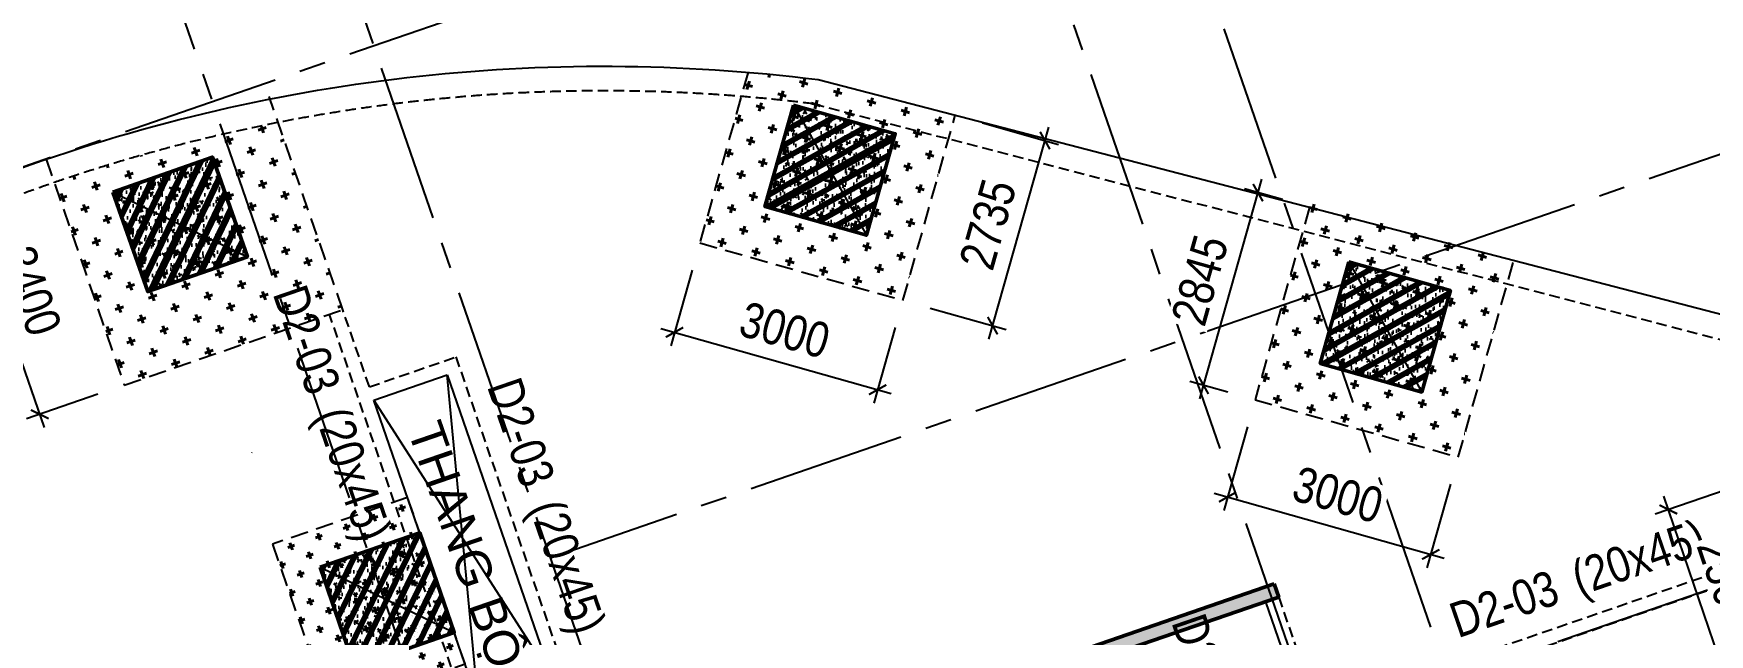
# Model space of a CAD drawing. Header units: millimetres. Extents: x -80883 to 1826631, y -376836 to 309394.
# Drawn here: x 1099371 to 1123186, y -296576 to -288030 of the extents above; entities that cross this region are included whole.
import ezdxf
from ezdxf.enums import TextEntityAlignment as Align

# ---------------------------------------------------------------- set-up
doc = ezdxf.new("R2010")
doc.units = ezdxf.units.MM
doc.header["$LTSCALE"] = 100
doc.header["$PDMODE"] = 32
doc.header["$PDSIZE"] = 2.5
for name, pattern in [('CENTER2', [1.125, 0.75, -0.125, 0.125, -0.125]), ('DASHED', [4.5, 3, -1.5]), ('HIDDEN', [0.375, 0.25, -0.125])]:
    doc.linetypes.add(name, pattern=pattern)
for name, color, linetype, lineweight in [('0-Hatch', 250, 'Continuous', 40), ('ccu12-Tencaukien', 9, 'Continuous', 15), ('KT-Net cot vach', 6, 'Continuous', 50), ('xref.asix of  podium$0$xref.asix of  podium$0$ST_MBDV Cot vach 220805$0$KT-Net cot vach', 6, 'Continuous', 50)]:
    doc.layers.add(name, color=color, linetype=linetype, lineweight=lineweight)
for name, color, linetype in [('0-khuat', 3, 'HIDDEN'), ('A-GLAZ', 135, 'Continuous'), ('ccu11-Khuat', 9, 'DASHED'), ('ccu11-Thay', 7, 'Continuous'), ('ccu12-Text', 31, 'Continuous'), ('ccu12-Truc', 13, 'CENTER2'), ('KC2-DIM', 251, 'Continuous'), ('KT-Dim', 8, 'Continuous'), ('xref.asix of  podium$0$xref.asix of  podium$0$KT-Hatch', 251, 'Continuous')]:
    doc.layers.add(name, color=color, linetype=linetype)
doc.styles.add('Arial', font='arial.ttf', dxfattribs={"width": 0.7})
doc.styles.add('Arial Narrow', font='ARIALN.TTF')
doc.dimstyles.new('ccu12-200', dxfattribs={"dimscale": 200, "dimtxt": 2.5, "dimasz": 1, "dimexe": 1, "dimexo": 2, "dimgap": 1, "dimtad": 1, "dimdec": 0, "dimrnd": 5, "dimdsep": 46, "dimtxsty": 'Arial Narrow', "dimblk": 'ARCHTICK', "dimcen": -1, "dimdle": 1, "dimclrd": 256, "dimclre": 256, "dimclrt": 3, "dimadec": 0, "dimazin": 2, "dimtfac": 0.1, "dimtdec": 0, "dimtmove": 0, "dimatfit": 1, "dimldrblk": 'ARCHTICK', "dimfxl": 1, "dimtvp": 0.8333333333333334, "dimtolj": 1, "dimtzin": 12, "dimarcsym": 0})
pattern_1 = [(49.99999999999999, (550, -550), (286.9040730403014, -25.10085399303804), [30, -330]), (355, (550, -550), (-55.50053344520001, 300.8768534800047), [24, -264]), (100.4514, (573.908672, -552.091736), (231.4037526856086, 275.7758168243814), [25.496076, -280.4568448]), (46.18420000000001, (550, -470), (426.8964194502578, -66.20760573160723), [45, -495]), (96.6356, (585.574698, -475.5173228), (373.8650822194813, 389.6471483601767), [38.2441152, -420.6852]), (351.1842, (550, -470), (373.8647780534509, 389.6474403701299), [36, -396]), (21, (590, -490), (238.7628208473847, -161.0475562661355), [30, -330]), (326.0000000000001, (590, -490), (97.32613276863269, 290.0600180187412), [24, -264]), (71.4514, (609.8968932, -503.4206424), (336.089051432596, 129.012198683981), [25.496076, -280.4568448]), (37.50000000000001, (550, -550), (4.863942126916267, 133.1575415325246), [0, -260.8, 0, -268, 0, -265]), (7.499999999999999, (550, -550), (105.2278149768594, 157.7646847529441), [0, -152.8, 0, -254.8, 0, -101]), (327.5, (460.8, -550), (213.5289744689636, -9.021948693751902), [0, -100, 0, -312, 0, -414]), (317.5, (420.8, -550), (233.2744677369545, 40.04199293292709), [0, -130, 0, -207.2, 0, -294]), (45, (550, -550), (-120.2081528017131, 120.2081528017131), []), (45, (550, -501), (-120.2081528017131, 120.2081528017131), [])]

# ---------------------------------------------------------------- blocks, each defined once
blk = doc.blocks.new('_ARCHTICK')
at = {"color": 0, "linetype": 'ByBlock', "const_width": 0.15}
blk.add_lwpolyline([(-0.5, -0.5), (0.5, 0.5)], dxfattribs=at)
blk = doc.blocks.new('*D971')
at = {"layer": 'Defpoints', "color": 0, "transparency": 16777216}
for p in [(341485.0128966325, -41507.42828786184), (342232.6258974263, -43672.86507963808), (336750.1735388606, -45565.67149764697)]:
    blk.add_point(p, dxfattribs=at)
at = {"layer": 'KT-Dim', "lineweight": -2, "transparency": 16777216}
for p, q in [((342102.087523707, -43294.7649170004), (341419.7437097728, -41318.37820654304)), ((335813.5104570654, -43465.5038936504), (341674.0629779513, -41442.15910100234)), ((336619.6351651413, -45187.57133500928), (335937.2913515247, -43211.18462547187))]:
    blk.add_line(p, q, dxfattribs=at)
at = {"layer": 'KT-Dim', "lineweight": -2, "transparency": 16777216, "xscale": 200, "yscale": 200, "zscale": 200}
for p, rotation in [((341485.0128966324, -41507.42828786196), 19.04713796363416), ((336002.5605383843, -43400.23470679078), 199.0471379636342)]:
    blk.add_blockref('_ARCHTICK', p, dxfattribs=dict(at, rotation=rotation))
at = {"layer": 'KT-Dim', "color": 3, "transparency": 16777216, "insert": (338595.205821296, -42023.47175388744), "char_height": 500, "attachment_point": 5, "rotation": 19.047137963634164, "style": 'Arial Narrow'}
blk.add_mtext('\\A1;5800', dxfattribs=at)
blk = doc.blocks.new('LOI-B2-T1-PN')
at = {"layer": 'xref.asix of  podium$0$xref.asix of  podium$0$KT-Hatch'}
h = blk.add_hatch(dxfattribs=at)
h.set_pattern_fill('BTCT', color=256, scale=40)
h.set_pattern_definition([(49.99999999999999, (106559.8543703833, -42147.03074568091), (286.9040730403014, -25.10085399303804), [30, -330]), (355, (106559.8543703833, -42147.03074568091), (-55.50053344520001, 300.8768534800047), [24, -264]), (100.4514, (106583.7630423827, -42149.12248168094), (231.4037526856086, 275.7758168243814), [25.496076, -280.4568448]), (46.18420000000001, (106559.8543703833, -42067.03074568091), (426.8964194502578, -66.20760573160723), [45, -495]), (96.6356, (106595.4290683826, -42072.54806848092), (373.8650822194813, 389.6471483601767), [38.2441152, -420.6852]), (351.1842, (106559.8543703833, -42067.03074568091), (373.8647780534509, 389.6474403701299), [36, -396]), (21, (106599.8543703833, -42087.03074568091), (238.7628208473847, -161.0475562661355), [30, -330]), (326.0000000000001, (106599.8543703833, -42087.03074568091), (97.32613276863269, 290.0600180187412), [24, -264]), (71.4514, (106619.7512635828, -42100.45138808095), (336.089051432596, 129.012198683981), [25.496076, -280.4568448]), (37.50000000000001, (106559.8543703833, -42147.03074568091), (4.863942126916267, 133.1575415325246), [0, -260.8, 0, -268, 0, -265]), (7.499999999999999, (106559.8543703833, -42147.03074568091), (105.2278149768594, 157.7646847529441), [0, -152.8, 0, -254.8, 0, -101]), (327.5, (106470.6543703841, -42147.03074568091), (213.5289744689636, -9.021948693751902), [0, -100, 0, -312, 0, -414]), (317.5, (106430.6543703841, -42147.03074568091), (233.2744677369545, 40.04199293292709), [0, -130, 0, -207.2, 0, -294]), (45, (106559.8543703833, -42147.03074568091), (-106.0660171779821, 106.0660171779821), []), (45, (106630.5650483833, -42147.03074568091), (-106.0660171779821, 106.0660171779821), [])])
h.paths.add_polyline_path([(49433.65392537578, 3363.971816275036), (49622.7040067052, 3429.241003099829), (52034.40045988164, -3556.159502078313), (48915.07411792106, -4633.101084687049), (48640.94353325642, -3839.090743097011), (45994.24239462405, -4752.85935864388), (45691.49887049547, -3875.972566526849), (45975.0739924924, -3778.068786289543), (46163.59643967613, -4324.117936077528), (48526.72245631344, -3508.253100767964), (46111.76254379726, 3486.599908476695), (43748.63652715995, 2670.735073167132), (43919.0946075113, 2177.008775634924), (43635.51948551438, 2079.104995397851), (43350.84032822005, 2903.668935258873), (49116.867808813, 4894.379133414477), (49182.13699563942, 4705.32905208366), (46346.38577567576, 3726.291249711998), (49117.06275638728, -4298.884702786105), (51763.76389501966, -3385.116087239236)])
h.paths.add_polyline_path([(45550.82427813089, -2549.2432576383), (45267.24915613397, -2647.147037875606), (44875.63403518661, -1512.846549890004), (45159.20915718167, -1414.942769652931)], flags=17)
h.paths.add_polyline_path([(44734.95944282017, -186.1172410016879), (44451.38432082511, -284.0210212389939), (44059.76919987588, 850.2794667466078), (44343.34432187281, 948.1832469836809)], flags=17)
h.paths.add_polyline_path([(42855.74765053182, -4855.010368898511), (42572.17252853489, -4952.914149135584), (42759.82144065551, -5496.433132962091), (40396.69542402006, -6312.297968271887), (37981.73551150202, 682.555040972773), (40344.86152813933, 1498.419876282569), (40516.1931435538, 1002.163412788883), (40799.76826555072, 1100.067193025956), (40514.21557319327, 1927.161298848689), (37583.93931256398, 915.4889030647464), (40227.34137896611, -6741.039390838239), (43157.61763959541, -5729.366995054064)])
h.paths.add_polyline_path([(42431.49793617032, -3626.184840247501), (42147.92281417339, -3724.088620484574), (41756.30769322603, -2589.788132498972), (42039.88281522109, -2491.884352261899)], flags=17)
h.paths.add_polyline_path([(41615.63310086145, -1263.058823610656), (41332.05797886453, -1360.962603847962), (40940.4428579153, -226.6621158623602), (41224.01797991223, -128.7583356250543)], flags=17)
at = {"layer": 'ccu11-Khuat', "color": 6, "ltscale": 0.5}
blk.add_lwpolyline([(49182.13699563779, 4705.32905208302), (49622.7040067052, 3429.241003099829)], dxfattribs=at)
at = {"layer": 'ccu11-Thay', "color": 6, "ltscale": 0.5}
blk.add_lwpolyline([(48993.08691430814, 4640.059865258751), (49433.65392537578, 3363.971816275036)], dxfattribs=at)
at = {"layer": 'xref.asix of  podium$0$xref.asix of  podium$0$ST_MBDV Cot vach 220805$0$KT-Net cot vach', "extrusion": (-3.35282951705558e-09, 1.998521292752062e-08, 0.9999999999999999)}
for p, q in [((49116.867808813, 4894.379133414477), (43350.84032822005, 2903.668935258873)), ((49182.13699563942, 4705.32905208366), (46346.38577567576, 3726.291249711998))]:
    blk.add_line(p, q, dxfattribs=at)
at = {"layer": 'xref.asix of  podium$0$xref.asix of  podium$0$ST_MBDV Cot vach 220805$0$KT-Net cot vach', "color": 6, "extrusion": (-3.35282951705558e-09, 1.998521292752062e-08, 0.9999999999999999)}
blk.add_line((49182.13699563942, 4705.32905208366), (49116.867808813, 4894.379133414477), dxfattribs=at)
blk = doc.blocks.new('*U151')
h = blk.add_hatch()
h.set_pattern_fill('VATLIEU04', color=250, scale=40, style=0, pattern_type=2)
h.set_pattern_definition(pattern_1)
h.paths.add_polyline_path([(-475, 475), (1025, 475), (1025, -1025), (-475, -1025)])
at = {"color": 6, "ltscale": 0.25}
blk.add_lwpolyline([(-475, 475), (1025, 475), (1025, -1025), (-475, -1025)], close=True, dxfattribs=at)
at = {"layer": 'Defpoints', "linetype": 'ByBlock', "ltscale": 30}
for p, q in [((1025, 475), (-475, -1025)), ((-475, 475), (1025, -1025))]:
    blk.add_line(p, q, dxfattribs=at)
blk = doc.blocks.new('*U160')
h = blk.add_hatch()
h.set_pattern_fill('VATLIEU04', color=250, scale=40, style=0, pattern_type=2)
h.set_pattern_definition(pattern_1)
h.paths.add_polyline_path([(-475, 475), (1025, 475), (1025, -1025), (-475, -1025)])
at = {"color": 6, "ltscale": 0.25}
blk.add_lwpolyline([(-475, 475), (1025, 475), (1025, -1025), (-475, -1025)], close=True, dxfattribs=at)
at = {"layer": 'Defpoints', "linetype": 'ByBlock', "ltscale": 30}
for p, q in [((1025, 475), (-475, -1025)), ((-475, 475), (1025, -1025))]:
    blk.add_line(p, q, dxfattribs=at)
blk = doc.blocks.new('MBDVCOTVACH-T2-T6-PN')
at = {"layer": 'KT-Net cot vach'}
for name, p, rotation in [('*U151', (42617.06634774548, 11115.84079899138), 344.2212204098554), ('*U151', (33220.94150426495, 10173.40535833163, -5.460167990958831e-05), 19.35977521795311), ('*U160', (50507.94334054622, 8886.103875764413), 344.2212204098554), ('*U151', (36164.08893354633, 4835.222883307375, 0.003742682589996882), 19.04713795399666)]:
    blk.add_blockref(name, p, dxfattribs=dict(at, rotation=rotation))
blk = doc.blocks.new('*U693')
at = {"layer": 'ccu12-Tencaukien', "color": 8, "ltscale": 10000}
blk.add_line((360.6565736538532, -155.3215232637356), (354.4065714950475, -155.3215232637356), dxfattribs=at)
at = {"layer": 'ccu12-Text', "color": 2, "style": 'Arial Narrow', "width": 0.8}
blk.add_attdef('SH', text='', height=300, dxfattribs=at).set_placement((275.6048113084853, 5.864471777974813), align=Align.BOTTOM_RIGHT)
at = {"layer": 'ccu12-Text', "color": 31, "style": 'Arial Narrow', "width": 0.8}
for tag, p in [('(', (507.5315725744504, -75.41116959831947)), (')', (962.8971199221714, -75.41116959831947)), ('KT', (632.605666770517, -75.41116959831947))]:
    blk.add_attdef(tag, text='', height=250, dxfattribs=at).set_placement(p, align=Align.BOTTOM_LEFT)
blk = doc.blocks.new('MBKC-T2-PN')
at = {"layer": 'ccu11-Khuat', "ltscale": 0.5}
for p, q in [((38304.29118446633, 1164.189037319156, -2.677769264985028e-08), (35693.52330514183, 8726.193464163458, -2.677769264985028e-08)), ((36260.96955195884, 7695.487372815667, -2.677769264985028e-08), (35882.58477992332, 8791.466584558948, -2.677769264985028e-08)), ((36260.96955195884, 7695.487372815667, -2.677769264985028e-08), (37489.79508052906, 8119.73708731751, -2.677769264985028e-08)), ((37489.79508052906, 8119.73708731751, -2.677769264985028e-08), (39102.10741399624, 3449.726742682105, -2.677769264985028e-08)), ((36977.95628128736, 5618.72140822158), (37467.47518234584, 4200.845799231844)), ((49736.70789761795, 3098.858113474038), (56967.16337568359, 5597.461356862332)), ((49802.03085566871, 2909.826605117647), (57032.48633373436, 5408.429848505941))]:
    blk.add_line(p, q, dxfattribs=at)
at = {"layer": 'ccu11-Khuat', "ltscale": 0.5, "elevation": -2.677769264985028e-08}
blk.add_lwpolyline([(57386.55828894489, -12930.04420790478), (65794.96816600184, -10027.05643183063, 0.260495241581582), (69736.50495830015, -12426.6161779894), (99368.00793614518, -12426.6161779894, -0.2609853684017961), (101894.5837610736, -14307.26193159987), (105248.9736585456, -29866.61846812873, -0.450430548376512), (100589.6931814908, -35326.6158653514), (55455.61416863091, -35326.6158653514, -0.3270381078692864), (50922.90468503162, -31997.94642836676), (46413.0024276413, -18965.37748569861, 0.4276044270060953), (30445.87231722521, -12504.80555859185), (12824.43251889106, -18584.35473983688, -0.1315578741241553), (10225.70651983377, -18473.84767023224), (9061.065310114762, -18020.38528109412, -0.1846755877232493), (7455.469289202709, -16623.04162249499), (2976.957835427951, -9107.263866643538, -0.02202630655640508), (-406.9169527585618, -3413.254662496154, -0.399242345885018), (1800.966408062493, 257.1217708188342), (31224.41949791997, 10401.15608117677, -0.1203839840985261), (42572.85465626395, 11719.39024886949), (58379.85115727969, 7611.132730447047, -0.2258253160871416), (60186.44089432061, 5977.409135053749), (62085.54238365032, 488.0873970090761), (51857.30011690897, -3043.19410645077)], format="xyb", dxfattribs=at)
at = {"layer": 'ccu11-Thay', "ltscale": 0.5}
for p, q in [((36326.23873878829, 7506.43729138776, -2.677769264985028e-08), (37366.01418607589, 7865.417818935297, -2.677769264985028e-08)), ((37366.01418607589, 7865.417818935297, -2.677769264985028e-08), (38847.78814543504, 3573.507636804774, -2.677769264985028e-08)), ((37808.01269812882, 3214.527109137678, -2.677769264985028e-08), (36326.23873881437, 7506.437291396665, -2.677769264985028e-08))]:
    blk.add_line(p, q, dxfattribs=at)
at = {"layer": 'ccu11-Thay', "elevation": -2.677769264985028e-08}
blk.add_lwpolyline([(31106.50862324028, 10730.72166345781, -0.1205795836710196), (42638.87427653908, 12063.859528495), (58473.93031160696, 7948.309303218033, -0.2272385897093211), (60513.964432284, 6101.209794561379), (65878.81921774126, -9405.815059417277, 0.2908633368540378), (69743.13952882006, -12076.6161779894), (99390.07919017388, -12076.6161779894, -0.2655275921417467), (102229.2245215473, -14198.71881677723), (105593.7353260962, -29805.02123810095, -0.4513714951595503), (100592.7770390881, -35676.6158653514), (55455.39553553029, -35676.6158653514, -0.3267809868965265), (50590.57907296135, -32107.86789232772), (46084.8424524439, -19087.33667168533, 0.427810969143063), (30575.2745344413, -12830.40558466513), (12920.16765186726, -18921.57020124164, -0.1330764012900887), (10109.49357222929, -18804.19336872117), (8937.306803341722, -18347.79305564612, -0.183720991931343), (7150.621857264778, -16795.18900673359), (2680.126648878446, -9292.86400619999, -0.02215701127767281), (-737.5723420327995, -3537.213185448665, -0.4024491153328594), (1696.95094252727, 591.477936539799), (31106.50862324028, 10730.72166345781)], format="xyb", dxfattribs=at)
at = {"layer": 'KC2-DIM', "ltscale": 0.5, "elevation": -2.677769264985028e-08}
for points in [[(37808.01269809715, 3214.527109471092), (37366.01418611826, 7865.417818743153)], [(36326.23873884906, 7506.437291296548), (38847.78814537427, 3573.507636896218)]]:
    blk.add_lwpolyline(points, dxfattribs=at)
blk = doc.blocks.new('MBKC-N-T2')
at = {"layer": '0-Hatch', "ltscale": 2}
h = blk.add_hatch(dxfattribs=at)
h.set_pattern_fill('CROSS', color=256, scale=999.9999999999999, angle=164.2212204098741, style=0)
h.set_pattern_definition([(164.2212204098741, (8042435.489576856, -640495.130652626), (-308.5606566022942, -172.5987288399341), [124.9999999999994, -374.9999999999977]), (254.2212204098741, (8042392.339894645, -640417.9904884754), (172.5987288399341, -308.5606566022942), [125, -374.9999999999999])])
edge = h.paths.add_edge_path()
edge.add_line((44586.42353469785, 11557.69018123636), (42638.87529900065, 12063.86032439285))
edge.add_arc((39596.52587840916, -12165.34503259504), 24419.46523222947, 82.84309025363818, 85.19620385804187)
edge.add_line((41641.50630159327, 12168.3422608847), (40955.56100985501, 9740.831703689124))
edge.add_line((40955.56100985501, 9740.831703689124), (43842.51732250769, 8925.060137114662))
edge.add_line((43842.51732250769, 8925.060137114662), (44586.42353469785, 11557.69018123636))
h = blk.add_hatch(dxfattribs=at)
h.set_pattern_fill('CROSS', color=256, scale=1000, angle=109.047137953997, style=0)
h.set_pattern_definition([(109.0471379539969, (4067550.98721924, -6929127.166334073), (-317.8990851971258, 154.7261181275824), [124.9999999999994, -374.9999999999976]), (199.0471379539969, (4067589.668748772, -6929047.691562775), (-154.7261181275824, -317.8990851971258), [124.9999999999994, -374.9999999999976])])
edge = h.paths.add_edge_path()
edge.add_arc((39022.87657557009, -10286.73287659814), 22106.47317400543, 100.5728557533149, 109.1161050810276)
edge.add_line((31783.37139859516, 10600.72079745162), (32778.06071958435, 7719.635461929371))
edge.add_line((32778.06071958435, 7719.635461929371), (35882.5847799466, 8791.466584571172))
edge.add_line((35882.5847799466, 8791.466584571172), (34966.65579922497, 11444.42515068076))
h = blk.add_hatch(dxfattribs=at)
h.set_pattern_fill('CROSS', color=256, scale=999.9999999999999, angle=164.2212204098741, style=0)
h.set_pattern_definition([(164.2212204098741, (8050326.366569657, -642724.8675758529), (-308.5606566022942, -172.5987288399341), [124.9999999999994, -374.9999999999977]), (254.2212204098741, (8050283.216887446, -642647.7274117023), (172.5987288399341, -308.5606566022942), [125, -374.9999999999999])])
h.paths.add_polyline_path([(49662.20956923068, 10398.05109311565), (48846.43800265621, 7511.09478046227), (51733.39431530889, 6695.323213887808), (52549.16588188335, 9582.279526541184)])
h = blk.add_hatch(dxfattribs=at)
h.set_pattern_fill('CROSS', color=256, scale=833.3333333333334, angle=109.047137953997, style=0)
h.set_pattern_definition([(109.0471379539969, (3398011.633033426, -5777611.017557325), (-264.9159043309381, 128.9384317729852), [104.1666666666665, -312.4999999999991]), (199.0471379539969, (3398043.86764137, -5777544.788581242), (-128.9384317729853, -264.915904330938), [104.1666666666665, -312.4999999999991])])
h.paths.add_polyline_path([(36804.7005575709, 6120.55098920007), (34884.99611503375, 5457.776622633217), (35700.86095038173, 3094.650606009876), (37620.56539291888, 3757.424972576729)])
at = {"layer": '0-khuat', "ltscale": 10}
for points in [[(41641.5063015935, 12168.3422608847), (40955.56100985501, 9740.831703689124), (43842.51732250769, 8925.060137114662), (44586.42353469785, 11557.69018123636)], [(31669.14999424038, 10931.55938810005), (32778.06071958435, 7719.635461929371), (35882.584779948, 8791.466584567446), (34835.8284263087, 11823.36239031964)], [(49620.2061353724, 10249.40399201651), (48846.43800265621, 7511.09478046227), (51733.39431530889, 6695.323213887808), (52524.3909505296, 9494.602844246896)]]:
    blk.add_lwpolyline(points, dxfattribs=at)
blk.add_lwpolyline([(37620.56539291888, 3757.424972576671), (36804.7005575709, 6120.550989200012), (34884.99611503375, 5457.776622633159), (35700.86095038173, 3094.650606009818)], close=True, dxfattribs=at)
blk = doc.blocks.new('*D1111')
at = {"layer": 'Defpoints', "color": 0, "ltscale": 0.5, "transparency": 16777216}
for p in [(1099551.272166606, -289817.8947749966), (1098350.551401488, -290232.4413723593), (1100660.182754601, -293029.8183033425)]:
    blk.add_point(p, dxfattribs=at)
at = {"layer": 'KC2-DIM', "lineweight": -2, "ltscale": 0.5, "transparency": 16777216}
for p, q in [((1099173.172003946, -289948.4331486522), (1098161.501320158, -290297.7105591871)), ((1099524.731176312, -293633.4149820351), (1098285.28221466, -290043.3912910295)), ((1100282.082591941, -293160.3566769981), (1099270.411908154, -293509.634087533))]:
    blk.add_line(p, q, dxfattribs=at)
at = {"layer": 'KC2-DIM', "lineweight": -2, "ltscale": 0.5, "transparency": 16777216, "xscale": 200, "yscale": 200, "zscale": 200}
for p, rotation in [((1098350.551401488, -290232.4413723593), 109.0471379539886), ((1099459.461989484, -293444.3649007052), 289.0471379539886)]:
    blk.add_blockref('_ARCHTICK', p, dxfattribs=dict(at, rotation=rotation))
at = {"layer": 'KC2-DIM', "color": 3, "ltscale": 0.5, "transparency": 16777216, "insert": (1099335.36643895, -291689.8222403924), "char_height": 500, "attachment_point": 5, "rotation": 289.04713795398857, "style": 'Arial Narrow', "bg_fill": 3, "box_fill_scale": 1.1, "bg_fill_color": 256, "bg_fill_true_color": 13158600, "bg_fill_transparency": 0}
blk.add_mtext('\\A1;3400', dxfattribs=at)
blk = doc.blocks.new('*D1113')
at = {"layer": 'Defpoints', "color": 0, "ltscale": 0.5, "transparency": 16777216}
for p in [(1108837.683044872, -291008.6220615827), (1111724.639357525, -291824.3936281572), (1111365.708402534, -293094.6242034495)]:
    blk.add_point(p, dxfattribs=at)
at = {"layer": 'KC2-DIM', "lineweight": -2, "ltscale": 0.5, "transparency": 16777216}
for p, q in [((1108728.913502662, -291393.5495699365), (1108424.367318776, -292471.3163910519)), ((1111615.869815315, -292209.3211365109), (1111311.323631429, -293287.0879576264)), ((1108286.288335704, -292224.46786577), (1111558.172156711, -293149.0089745545))]:
    blk.add_line(p, q, dxfattribs=at)
at = {"layer": 'KC2-DIM', "lineweight": -2, "ltscale": 0.5, "transparency": 16777216, "xscale": 200, "yscale": 200, "zscale": 200}
for p, rotation in [((1108478.752089881, -292278.852636875), 164.221220409865), ((1111365.708402534, -293094.6242034495), 344.2212204098649)]:
    blk.add_blockref('_ARCHTICK', p, dxfattribs=dict(at, rotation=rotation))
at = {"layer": 'KC2-DIM', "color": 3, "ltscale": 0.5, "transparency": 16777216, "insert": (1110046.033504987, -292248.6076809898), "char_height": 500, "attachment_point": 5, "rotation": 344.22122040986494, "style": 'Arial Narrow', "bg_fill": 3, "box_fill_scale": 1.1, "bg_fill_color": 256, "bg_fill_true_color": 13158600, "bg_fill_transparency": 0}
blk.add_mtext('\\A1;3000', dxfattribs=at)
blk = doc.blocks.new('*D1114')
at = {"layer": 'Defpoints', "color": 0, "ltscale": 0.5, "transparency": 16777216}
for p in [(1112468.545290251, -289191.7645730393), (1113743.238320723, -289551.9564906697), (1111724.639357525, -291824.3936281572)]:
    blk.add_point(p, dxfattribs=at)
at = {"layer": 'KC2-DIM', "lineweight": -2, "ltscale": 0.5, "transparency": 16777216}
for p, q in [((1112853.472798604, -289300.5341152492), (1113935.7020749, -289606.3412617748)), ((1112944.947616892, -292377.0492999646), (1113797.623091828, -289359.4927364929)), ((1112109.566865879, -291933.1631703671), (1113191.796142174, -292238.9703168926))]:
    blk.add_line(p, q, dxfattribs=at)
at = {"layer": 'KC2-DIM', "lineweight": -2, "ltscale": 0.5, "transparency": 16777216, "xscale": 200, "yscale": 200, "zscale": 200}
for p, rotation in [((1113743.238320723, -289551.9564906697), 74.2212204098666), ((1112999.332387997, -292184.5855457876), 254.2212204098666)]:
    blk.add_blockref('_ARCHTICK', p, dxfattribs=dict(at, rotation=rotation))
at = {"layer": 'KC2-DIM', "color": 3, "ltscale": 0.5, "transparency": 16777216, "insert": (1112933.154615187, -290744.4677594497), "char_height": 500, "attachment_point": 5, "rotation": 74.2212204098666, "style": 'Arial Narrow', "bg_fill": 3, "box_fill_scale": 1.1, "bg_fill_color": 256, "bg_fill_true_color": 13158600, "bg_fill_transparency": 0}
blk.add_mtext('\\A1;2735', dxfattribs=at)
blk = doc.blocks.new('*D1115')
at = {"layer": 'Defpoints', "color": 0, "ltscale": 0.5, "transparency": 16777216}
for p in [(1116728.560037673, -293238.3589848096), (1119615.516350326, -294054.130551384), (1119224.900495093, -295436.4916868942)]:
    blk.add_point(p, dxfattribs=at)
at = {"layer": 'KC2-DIM', "lineweight": -2, "ltscale": 0.5, "transparency": 16777216}
for p, q in [((1116619.790495463, -293623.2864931634), (1116283.559411336, -294813.1838744967)), ((1116145.480428264, -294566.3353492148), (1119417.36424927, -295490.8764579992)), ((1119506.746808116, -294439.0580597378), (1119170.515723988, -295628.9554410711))]:
    blk.add_line(p, q, dxfattribs=at)
at = {"layer": 'KC2-DIM', "lineweight": -2, "ltscale": 0.5, "transparency": 16777216, "xscale": 200, "yscale": 200, "zscale": 200}
for p, rotation in [((1116337.94418244, -294620.7201203198), 164.221220409865), ((1119224.900495093, -295436.4916868942), 344.2212204098649)]:
    blk.add_blockref('_ARCHTICK', p, dxfattribs=dict(at, rotation=rotation))
at = {"layer": 'KC2-DIM', "color": 3, "ltscale": 0.5, "transparency": 16777216, "insert": (1117905.225597546, -294590.4751644346), "char_height": 500, "attachment_point": 5, "rotation": 344.22122040986494, "style": 'Arial Narrow', "bg_fill": 3, "box_fill_scale": 1.1, "bg_fill_color": 256, "bg_fill_true_color": 13158600, "bg_fill_transparency": 0}
blk.add_mtext('\\A1;3000', dxfattribs=at)
blk = doc.blocks.new('*D1116')
at = {"layer": 'Defpoints', "color": 0, "ltscale": 0.5, "transparency": 16777216}
for p in [(1116770.024034987, -290293.1214975736), (1117502.328170389, -290500.0497732554), (1116728.560037673, -293238.3589848096)]:
    blk.add_point(p, dxfattribs=at)
at = {"layer": 'KC2-DIM', "lineweight": -2, "ltscale": 0.5, "transparency": 16777216}
for p, q in [((1115941.871131166, -293223.8944633047), (1116824.408806092, -290100.6577433968)), ((1117117.400662036, -290391.2802310454), (1116577.560280811, -290238.7367264687)), ((1116343.632529319, -293129.5894425997), (1115803.792148094, -292977.0459380229))]:
    blk.add_line(p, q, dxfattribs=at)
at = {"layer": 'KC2-DIM', "lineweight": -2, "ltscale": 0.5, "transparency": 16777216, "xscale": 200, "yscale": 200, "zscale": 200}
for p, rotation in [((1116770.024034987, -290293.1214975736), 74.22122040986775), ((1115996.255902271, -293031.4307091279), 254.2212204098678)]:
    blk.add_blockref('_ARCHTICK', p, dxfattribs=dict(at, rotation=rotation))
at = {"layer": 'KC2-DIM', "color": 3, "ltscale": 0.5, "transparency": 16777216, "insert": (1115945.009229457, -291538.4728445719), "char_height": 500, "attachment_point": 5, "rotation": 74.22122040986775, "style": 'Arial Narrow', "bg_fill": 3, "box_fill_scale": 1.1, "bg_fill_color": 256, "bg_fill_true_color": 13158600, "bg_fill_transparency": 0}
blk.add_mtext('\\A1;2845', dxfattribs=at)
blk = doc.blocks.new('*D1118')
at = {"layer": 'Defpoints', "color": 0, "ltscale": 0.5, "transparency": 16777216}
for p in [(1123803.681695179, -294388.6235439721), (1122601.172874698, -294798.0314679412), (1124609.410022758, -296755.2006522798)]:
    blk.add_point(p, dxfattribs=at)
at = {"layer": 'KC2-DIM', "lineweight": -2, "ltscale": 0.5, "transparency": 16777216}
for p, q in [((1123425.025884725, -294517.5412588499), (1122411.844969471, -294862.4903253802)), ((1123471.360059716, -297353.9364814759), (1122536.714017259, -294608.7035627142)), ((1124230.754212304, -296884.1183671576), (1123217.57329705, -297229.0674336879))]:
    blk.add_line(p, q, dxfattribs=at)
at = {"layer": 'KC2-DIM', "lineweight": -2, "ltscale": 0.5, "transparency": 16777216, "xscale": 200, "yscale": 200, "zscale": 200}
for p, rotation in [((1122601.172874698, -294798.0314679412), 108.8017305324802), ((1123406.901202277, -297164.608576249), 288.8017305324802)]:
    blk.add_blockref('_ARCHTICK', p, dxfattribs=dict(at, rotation=rotation))
at = {"layer": 'KC2-DIM', "color": 3, "ltscale": 0.5, "transparency": 16777216, "insert": (1123435.029229292, -295834.583786087), "char_height": 500, "attachment_point": 5, "rotation": 288.8017305324802, "style": 'Arial Narrow', "bg_fill": 3, "box_fill_scale": 1.1, "bg_fill_color": 256, "bg_fill_true_color": 13158600, "bg_fill_transparency": 0}
blk.add_mtext('\\A1;2500', dxfattribs=at)
blk = doc.blocks.new('Grid-ST-flat-3')
at = {"layer": 'ccu12-Truc', "ltscale": 30}
for p, q in [((354060.2251921427, -35261.67722702224), (370215.9049475128, -82056.07930523856)), ((352169.7243788355, -35914.36909527634), (368325.4041342058, -82708.77117349271)), ((369404.6687134803, -36752.1382002916), (304555.4537775333, -59141.20830987486)), ((343189.8455156268, -39014.65546948351), (361219.3016763728, -91236.39007851167)), ((340897.6132794917, -39806.04435974167), (359986.9050177329, -95097.55833493307)), ((371917.5285306431, -44030.56765644263), (347796.6934022299, -52358.24085405765)), ((373810.3320323362, -49513.02102186111), (349695.2078323849, -57838.72253210987))]:
    blk.add_line(p, q, dxfattribs=at)
at = {"layer": 'KT-Dim'}
dim = blk.add_linear_dim(base=(341485.0128966325, -41507.42828786184), p1=(336750.1735388605, -45565.67149764694), p2=(342232.6258974262, -43672.86507963808), angle=19.04713796417834, dimstyle='ccu12-200', dxfattribs=at)
dim.commit()
dim.dimension.update_dxf_attribs({"geometry": '*D971', "text_midpoint": (338595.2058212961, -42023.47175388737)})

msp = doc.modelspace()

# ---------------------------------------------------------------- linework, layer by layer
at = {"layer": 'A-GLAZ'}
msp.add_lwpolyline([(1098988.630658257, -290018.7321018141, -0.1205795836710196), (1110520.996311556, -288685.5942367769), (1126356.052346624, -292801.1444620539, -0.2272385897093211), (1128396.086467301, -294648.2439707106), (1133760.941252758, -310155.2688246892, 0.2908633368540378), (1137625.261563837, -312826.0699432613), (1167272.201225191, -312826.0699432613, -0.2655275921417467), (1170111.346556564, -314948.1725820492), (1173475.857361113, -330554.4750033729, -0.4513714951595503), (1168474.899074105, -336426.0696306233), (1123337.517570547, -336426.0696306233, -0.3267809868965265), (1118472.701107978, -332857.3216575996), (1113966.964487461, -319836.7904369573, 0.427810969143063), (1098457.396569458, -313579.8593499371), (1080802.289686884, -319671.0239665136, -0.1330764012900887), (1077991.615607246, -319553.6471339931), (1076819.428838359, -319097.2468209181, -0.183720991931343), (1075032.743892282, -317544.6427720055), (1070562.248683895, -310042.3177714719, -0.02215701127767281), (1067144.549692984, -304286.6669507206, -0.4024491153328594), (1069579.072977544, -300157.9758287321), (1098988.630658257, -290018.7321018141)], format="xyb", dxfattribs=at)

# ---------------------------------------------------------------- block references
for name, p in [('Grid-ST-flat-3', (758919.5391998056, -243129.7985158589)), ('MBKC-N-T2', (1067882.122035017, -300749.4537652719)), ('LOI-B2-T1-PN', (1067882.122035017, -300749.4537652719))]:
    msp.add_blockref(name, p)
at = {"layer": 'ccu12-Tencaukien', "extrusion": (-9.80437330037572e-07, -4.376655619254602e-07, 0.9999999999994236)}
ref = msp.add_blockref('*U693', (1102965.632580357, -293479.9297724639, 0.3247451169004673), dxfattribs=dict(at, xscale=1.815893337873054, yscale=1.815893337873054, zscale=1.815893337873054, rotation=249.4698337379082))
ref.add_attrib('KT', '(20x45)', dxfattribs={"color": 31, "extrusion": (-9.80437330037572e-07, -4.376655619254602e-07, 0.9999999999994236), "height": 499.9999999999999, "rotation": 289.0210070006092, "style": 'Arial Narrow'}).set_placement((1103222.592539317, -293506.1095324004, -0.9537203791962953), align=Align.BOTTOM_LEFT)
ref.add_attrib('SH', 'D2-03', dxfattribs={"color": 2, "extrusion": (-9.80437330037572e-07, -4.376655619254602e-07, 0.9999999999994236), "height": 499.9999999999999, "rotation": 289.0210070006092, "style": 'Arial Narrow'}).set_placement((1103131.193379197, -293251.07278668, -0.9535092970254807), align=Align.BOTTOM_RIGHT)
ref = msp.add_blockref('*U693', (1106011.468669577, -294796.3454957613, 0.3223350154799856), dxfattribs=dict(at, xscale=1.815893337873054, yscale=1.815893337873054, zscale=1.815893337873054, rotation=249.4698337379082))
ref.add_attrib('KT', '(20x45)', dxfattribs={"color": 31, "extrusion": (-9.80437330037572e-07, -4.376655619254602e-07, 0.9999999999994236), "height": 499.9999999999999, "rotation": 289.0210070006092, "style": 'Arial Narrow'}).set_placement((1106268.428628537, -294822.5252556977, -0.9561304806167763), align=Align.BOTTOM_LEFT)
ref.add_attrib('SH', 'D2-03', dxfattribs={"color": 2, "extrusion": (-9.80437330037572e-07, -4.376655619254602e-07, 0.9999999999994236), "height": 499.9999999999999, "rotation": 289.0210070006092, "style": 'Arial Narrow'}).set_placement((1106177.029468416, -294567.4885099772, -0.9559193984459619), align=Align.BOTTOM_RIGHT)
at = {"layer": 'ccu12-Tencaukien', "extrusion": (4.376655619254602e-07, -9.80437330037572e-07, 0.9999999999994236)}
ref = msp.add_blockref('*U693', (1121363.731675755, -296429.3829156632, 2.059637725568518), dxfattribs=dict(at, xscale=1.815893337873054, yscale=1.815893337873054, zscale=1.815893337873054, rotation=339.4698337379328))
ref.add_attrib('KT', '(20x45)', dxfattribs={"color": 31, "extrusion": (4.376655619254602e-07, -9.80437330037572e-07, 0.9999999999994236), "height": 499.9999999999999, "rotation": 19.02100700063384, "style": 'Arial Narrow'}).set_placement((1121389.911435692, -296172.4229567045, 0.781172229471757), align=Align.BOTTOM_LEFT)
ref.add_attrib('SH', 'D2-03', dxfattribs={"color": 2, "extrusion": (4.376655619254602e-07, -9.80437330037572e-07, 0.9999999999994236), "height": 499.9999999999999, "rotation": 19.02100700063384, "style": 'Arial Narrow'}).set_placement((1121134.874689972, -296263.8221168249, 0.7813833116425716), align=Align.BOTTOM_RIGHT)
at = {"layer": 'ccu12-Tencaukien', "extrusion": (-9.80437330037572e-07, -4.376655619254602e-07, 0.9999999999994236)}
ref = msp.add_blockref('*U693', (1115736.157901146, -298153.4001344821, 0.321764382000526), dxfattribs=dict(at, xscale=1.815893337873054, yscale=1.815893337873054, zscale=1.815893337873054, rotation=249.4698337379082))
ref.add_attrib('KT', '(25x45)', dxfattribs={"color": 31, "extrusion": (-9.80437330037572e-07, -4.376655619254602e-07, 0.9999999999994236), "height": 499.9999999999999, "rotation": 289.0210070006092, "style": 'Arial Narrow'}).set_placement((1115993.117860106, -298179.5798944185, -0.9641956617252206), align=Align.BOTTOM_LEFT)
ref.add_attrib('SH', 'D2-02', dxfattribs={"color": 2, "extrusion": (-9.80437330037572e-07, -4.376655619254602e-07, 0.9999999999994236), "height": 499.9999999999999, "rotation": 289.0210070006092, "style": 'Arial Narrow'}).set_placement((1115901.718699986, -297924.5431486981, -0.9639845795544066), align=Align.BOTTOM_RIGHT)
at = {"layer": 'KC2-DIM', "ltscale": 0.5}
msp.add_blockref('MBKC-T2-PN', (1067882.122035017, -300749.4537652719), dxfattribs=at)
at = {"layer": 'KC2-DIM'}
msp.add_blockref('MBDVCOTVACH-T2-T6-PN', (1067882.122035017, -300749.4537652719), dxfattribs=at)

# ---------------------------------------------------------------- texts
at = {"layer": 'ccu12-Tencaukien', "color": 31, "style": 'Arial'}
msp.add_text('THANG BỘ', height=499.9999999999998, rotation=289.0471379504801, dxfattribs=at).set_placement((1104678.324104316, -293657.8344665098))

# ---------------------------------------------------------------- next in the draw order: dimensions: what is measured, and where the dimension line sits
at = {"layer": 'KC2-DIM', "ltscale": 0.5}
for p1, p2, distance, picture, middle in [((1100660.182754601, -293029.8183033425), (1099551.272166606, -289817.8947749966), 1270.2673880607088, '*D1111', (1099335.36643895, -291689.8222403924)), ((1108837.683044872, -291008.6220615827), (1111724.639357525, -291824.3936281572), -1319.9686151034527, '*D1113', (1110046.033504987, -292248.6076809898)), ((1116728.560037673, -293238.3589848096), (1119615.516350326, -294054.1305513841), -1436.4898382265014, '*D1115', (1117905.225597546, -294590.4751644346)), ((1124609.410022758, -296755.2006522798), (1123803.681695179, -294388.6235439721), 1270.2922150212553, '*D1118', (1123435.029229292, -295834.583786087))]:
    dim = msp.add_aligned_dim(p1=p1, p2=p2, distance=distance, dimstyle='ccu12-200', override={"dimfxl": 150, "dimtfill": 1}, dxfattribs=at)
    dim.commit()
    dim.dimension.update_dxf_attribs({"geometry": picture, "text_midpoint": middle})

# ---------------------------------------------------------------- next in the draw order: dimensions: what is measured, and where the dimension line sits
for p1, p2, distance, picture, middle in [((1111724.639357525, -291824.3936281572), (1112468.545290251, -289191.7645730393), -1324.6058053096097, '*D1114', (1112933.154615187, -290744.4677594497)), ((1116728.560037673, -293238.3589848096), (1117502.328170389, -290500.0497732554), 760.9787500341016, '*D1116', (1115945.009229457, -291538.4728445719))]:
    dim = msp.add_aligned_dim(p1=p1, p2=p2, distance=distance, dimstyle='ccu12-200', override={"dimfxl": 150, "dimtfill": 1}, dxfattribs=at)
    dim.commit()
    dim.dimension.update_dxf_attribs({"geometry": picture, "text_midpoint": middle})

doc.saveas('drawing.dxf')
